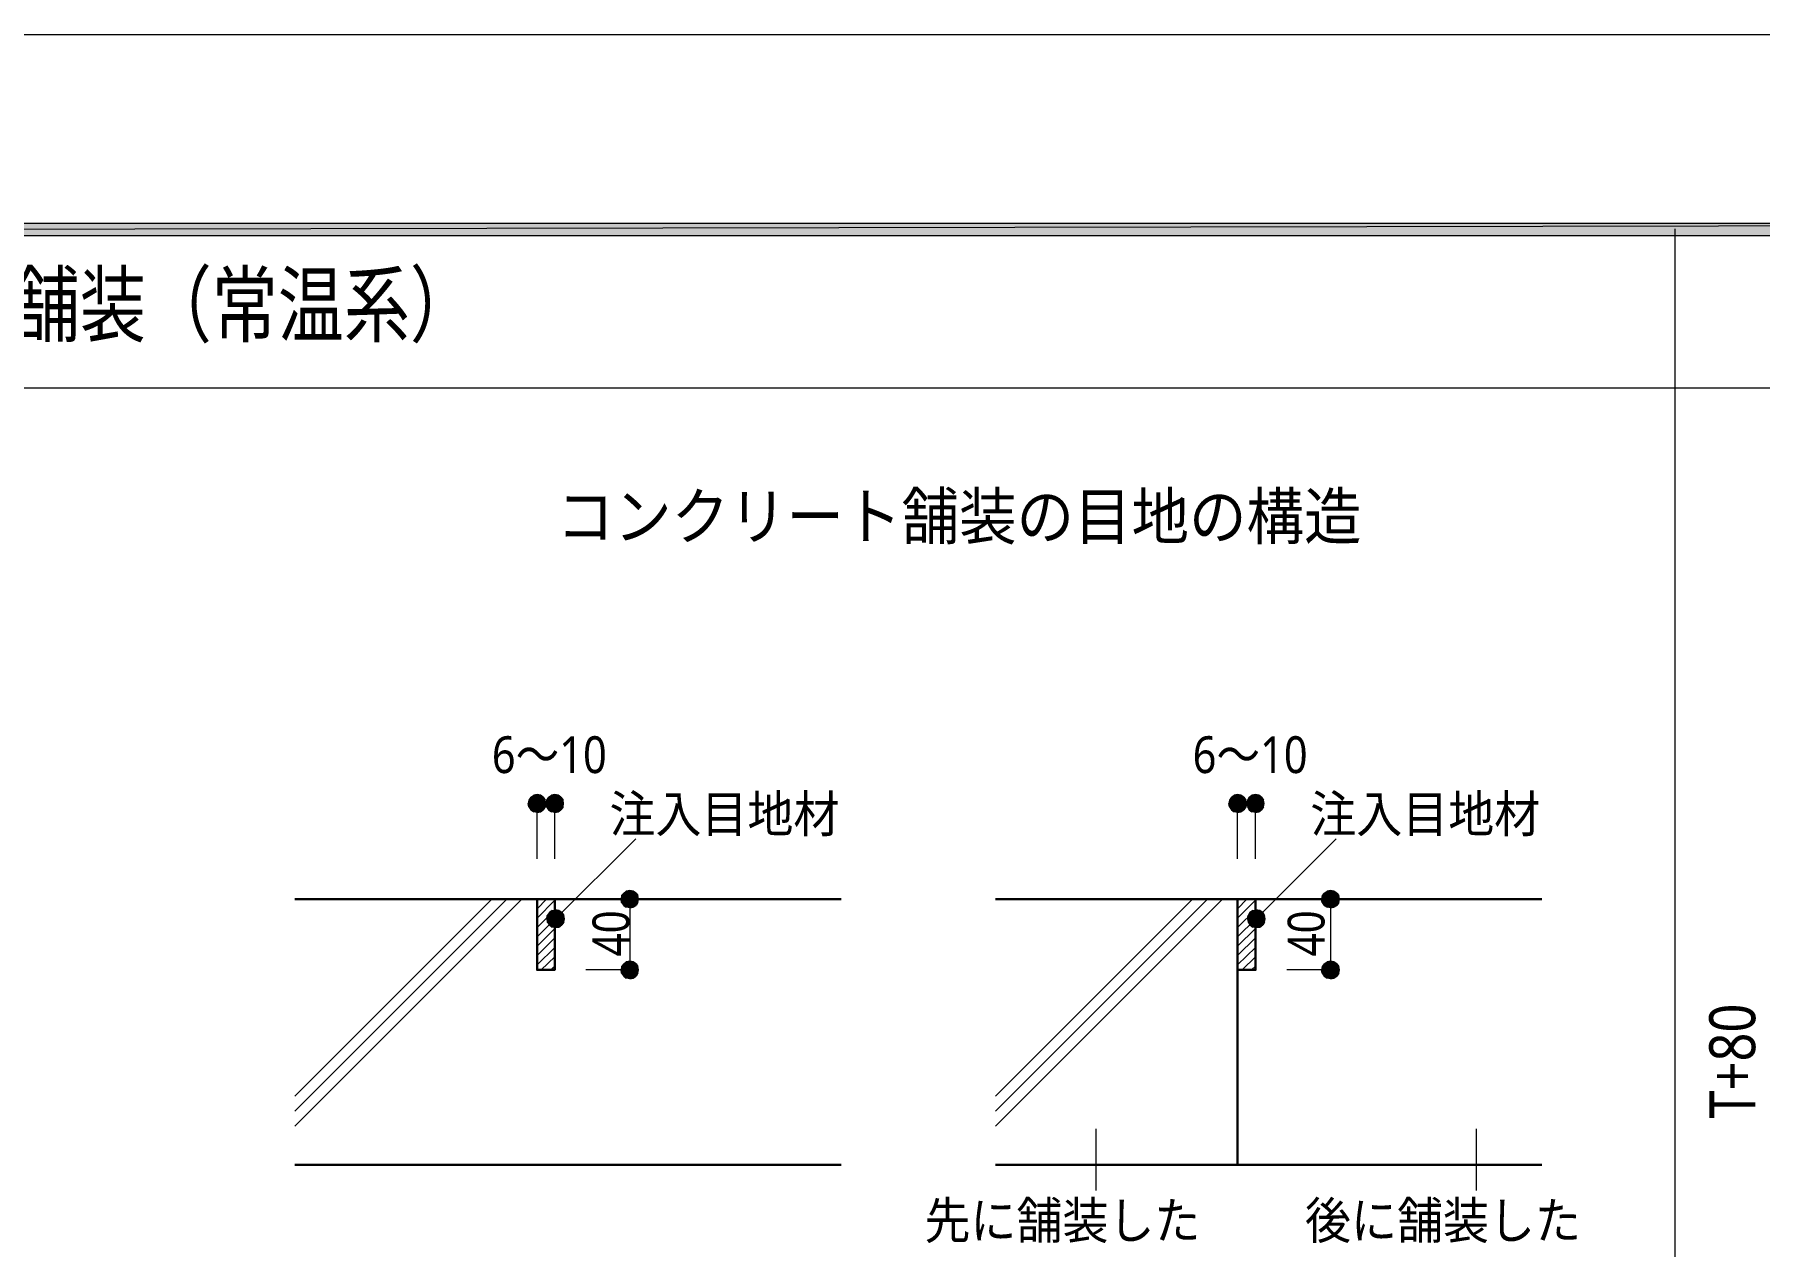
# Model space of a CAD drawing. Header units: millimetres. Extents: x 0 to 420, y 0 to 297.
# Drawn here: x 209.5 to 307, y 228.5 to 297 of the extents above; entities that cross this region are included whole.
import ezdxf
from ezdxf.enums import TextEntityAlignment as Align

# ---------------------------------------------------------------- set-up
doc = ezdxf.new("R2010")
doc.units = ezdxf.units.MM
doc.styles.add('kst32b', font='NotoSansJP-Variable.ttf')

msp = doc.modelspace()

# ---------------------------------------------------------------- hatches: boundary and pattern name
h = msp.add_hatch(color=7)
h.paths.add_polyline_path([(394.166, 285.623), (394.166, 286.321), (26.183, 285.623), (394.166, 285.623)])
h.paths.add_polyline_path([(394.166, 286.321), (26.183, 285.623), (26.183, 286.321), (394.166, 286.321)])
h = msp.add_hatch(color=7)
h.paths.add_polyline_path([(237.427, 253.725), (237.384, 253.534), (237.892, 253.534), (237.427, 253.725)])
h.paths.add_polyline_path([(237.384, 253.534), (237.892, 253.534), (237.427, 253.344), (237.384, 253.534)])
h.paths.add_polyline_path([(237.892, 253.534), (237.427, 253.344), (237.532, 253.174), (237.892, 253.534)])
h = msp.add_hatch(color=7)
h.paths.add_polyline_path([(237.892, 254.042), (237.702, 254), (237.892, 253.534), (237.892, 254.042)])
h.paths.add_polyline_path([(237.702, 254), (237.892, 253.534), (237.532, 253.894), (237.702, 254)])
h.paths.add_polyline_path([(237.892, 253.534), (237.532, 253.894), (237.427, 253.725), (237.892, 253.534)])
h = msp.add_hatch(color=7)
h.paths.add_polyline_path([(237.532, 253.174), (237.702, 253.069), (237.892, 253.534), (237.532, 253.174)])
h.paths.add_polyline_path([(237.702, 253.069), (237.892, 253.534), (237.892, 253.026), (237.702, 253.069)])
h.paths.add_polyline_path([(237.892, 253.534), (237.892, 253.026), (238.083, 253.069), (237.892, 253.534)])
for points in [[(238.083, 254), (237.892, 254.042), (237.892, 253.534), (238.083, 254)], [(239.078, 254), (238.887, 254.042), (238.887, 253.534), (239.078, 254)], [(277.664, 254), (277.474, 254.042), (277.474, 253.534), (277.664, 254)], [(278.68, 254), (278.49, 254.042), (278.49, 253.534), (278.68, 254)], [(243.311, 248.581), (243.12, 248.624), (243.12, 248.137), (243.311, 248.581)], [(282.914, 248.581), (282.723, 248.624), (282.723, 248.137), (282.914, 248.581)], [(238.464, 246.824), (238.591, 246.676), (238.929, 247.015), (238.464, 246.824)], [(278.066, 246.824), (278.172, 246.676), (278.532, 247.015), (278.066, 246.824)], [(243.311, 244.581), (243.12, 244.623), (243.12, 244.136), (243.311, 244.581)], [(282.914, 244.581), (282.723, 244.623), (282.723, 244.136), (282.914, 244.581)]]:
    msp.add_hatch(color=7).paths.add_polyline_path(points)
h = msp.add_hatch(color=7)
h.paths.add_polyline_path([(238.379, 253.534), (238.337, 253.725), (237.892, 253.534), (238.379, 253.534)])
h.paths.add_polyline_path([(238.337, 253.725), (237.892, 253.534), (238.231, 253.894), (238.337, 253.725)])
h.paths.add_polyline_path([(237.892, 253.534), (238.231, 253.894), (238.083, 254), (237.892, 253.534)])
h = msp.add_hatch(color=7)
h.paths.add_polyline_path([(238.083, 253.069), (238.231, 253.174), (237.892, 253.534), (238.083, 253.069)])
h.paths.add_polyline_path([(238.231, 253.174), (237.892, 253.534), (238.337, 253.344), (238.231, 253.174)])
h.paths.add_polyline_path([(237.892, 253.534), (238.337, 253.344), (238.379, 253.534), (237.892, 253.534)])
h = msp.add_hatch(color=7)
h.paths.add_polyline_path([(238.421, 253.725), (238.379, 253.534), (238.887, 253.534), (238.421, 253.725)])
h.paths.add_polyline_path([(238.379, 253.534), (238.887, 253.534), (238.421, 253.344), (238.379, 253.534)])
h.paths.add_polyline_path([(238.887, 253.534), (238.421, 253.344), (238.527, 253.174), (238.887, 253.534)])
h = msp.add_hatch(color=7)
h.paths.add_polyline_path([(238.887, 254.042), (238.696, 254), (238.887, 253.534), (238.887, 254.042)])
h.paths.add_polyline_path([(238.696, 254), (238.887, 253.534), (238.527, 253.894), (238.696, 254)])
h.paths.add_polyline_path([(238.887, 253.534), (238.527, 253.894), (238.421, 253.725), (238.887, 253.534)])
h = msp.add_hatch(color=7)
h.paths.add_polyline_path([(238.527, 253.174), (238.696, 253.069), (238.887, 253.534), (238.527, 253.174)])
h.paths.add_polyline_path([(238.696, 253.069), (238.887, 253.534), (238.887, 253.026), (238.696, 253.069)])
h.paths.add_polyline_path([(238.887, 253.534), (238.887, 253.026), (239.078, 253.069), (238.887, 253.534)])
h = msp.add_hatch(color=7)
h.paths.add_polyline_path([(239.374, 253.534), (239.353, 253.725), (238.887, 253.534), (239.374, 253.534)])
h.paths.add_polyline_path([(239.353, 253.725), (238.887, 253.534), (239.226, 253.894), (239.353, 253.725)])
h.paths.add_polyline_path([(238.887, 253.534), (239.226, 253.894), (239.078, 254), (238.887, 253.534)])
h = msp.add_hatch(color=7)
h.paths.add_polyline_path([(239.078, 253.069), (239.226, 253.174), (238.887, 253.534), (239.078, 253.069)])
h.paths.add_polyline_path([(239.226, 253.174), (238.887, 253.534), (239.353, 253.344), (239.226, 253.174)])
h.paths.add_polyline_path([(238.887, 253.534), (239.353, 253.344), (239.374, 253.534), (238.887, 253.534)])
h = msp.add_hatch(color=7)
h.paths.add_polyline_path([(277.008, 253.725), (276.987, 253.534), (277.474, 253.534), (277.008, 253.725)])
h.paths.add_polyline_path([(276.987, 253.534), (277.474, 253.534), (277.008, 253.344), (276.987, 253.534)])
h.paths.add_polyline_path([(277.474, 253.534), (277.008, 253.344), (277.135, 253.174), (277.474, 253.534)])
h = msp.add_hatch(color=7)
h.paths.add_polyline_path([(277.474, 254.042), (277.283, 254), (277.474, 253.534), (277.474, 254.042)])
h.paths.add_polyline_path([(277.283, 254), (277.474, 253.534), (277.135, 253.894), (277.283, 254)])
h.paths.add_polyline_path([(277.474, 253.534), (277.135, 253.894), (277.008, 253.725), (277.474, 253.534)])
h = msp.add_hatch(color=7)
h.paths.add_polyline_path([(277.135, 253.174), (277.283, 253.069), (277.474, 253.534), (277.135, 253.174)])
h.paths.add_polyline_path([(277.283, 253.069), (277.474, 253.534), (277.474, 253.026), (277.283, 253.069)])
h.paths.add_polyline_path([(277.474, 253.534), (277.474, 253.026), (277.664, 253.069), (277.474, 253.534)])
h = msp.add_hatch(color=7)
h.paths.add_polyline_path([(277.982, 253.534), (277.939, 253.725), (277.474, 253.534), (277.982, 253.534)])
h.paths.add_polyline_path([(277.939, 253.725), (277.474, 253.534), (277.834, 253.894), (277.939, 253.725)])
h.paths.add_polyline_path([(277.474, 253.534), (277.834, 253.894), (277.664, 254), (277.474, 253.534)])
h = msp.add_hatch(color=7)
h.paths.add_polyline_path([(277.664, 253.069), (277.834, 253.174), (277.474, 253.534), (277.664, 253.069)])
h.paths.add_polyline_path([(277.834, 253.174), (277.474, 253.534), (277.939, 253.344), (277.834, 253.174)])
h.paths.add_polyline_path([(277.474, 253.534), (277.939, 253.344), (277.982, 253.534), (277.474, 253.534)])
h = msp.add_hatch(color=7)
h.paths.add_polyline_path([(278.024, 253.725), (277.982, 253.534), (278.49, 253.534), (278.024, 253.725)])
h.paths.add_polyline_path([(277.982, 253.534), (278.49, 253.534), (278.024, 253.344), (277.982, 253.534)])
h.paths.add_polyline_path([(278.49, 253.534), (278.024, 253.344), (278.13, 253.174), (278.49, 253.534)])
h = msp.add_hatch(color=7)
h.paths.add_polyline_path([(278.49, 254.042), (278.278, 254), (278.49, 253.534), (278.49, 254.042)])
h.paths.add_polyline_path([(278.278, 254), (278.49, 253.534), (278.13, 253.894), (278.278, 254)])
h.paths.add_polyline_path([(278.49, 253.534), (278.13, 253.894), (278.024, 253.725), (278.49, 253.534)])
h = msp.add_hatch(color=7)
h.paths.add_polyline_path([(278.13, 253.174), (278.278, 253.069), (278.49, 253.534), (278.13, 253.174)])
h.paths.add_polyline_path([(278.278, 253.069), (278.49, 253.534), (278.49, 253.026), (278.278, 253.069)])
h.paths.add_polyline_path([(278.49, 253.534), (278.49, 253.026), (278.68, 253.069), (278.49, 253.534)])
h = msp.add_hatch(color=7)
h.paths.add_polyline_path([(278.977, 253.534), (278.934, 253.725), (278.49, 253.534), (278.977, 253.534)])
h.paths.add_polyline_path([(278.934, 253.725), (278.49, 253.534), (278.829, 253.894), (278.934, 253.725)])
h.paths.add_polyline_path([(278.49, 253.534), (278.829, 253.894), (278.68, 254), (278.49, 253.534)])
h = msp.add_hatch(color=7)
h.paths.add_polyline_path([(278.68, 253.069), (278.829, 253.174), (278.49, 253.534), (278.68, 253.069)])
h.paths.add_polyline_path([(278.829, 253.174), (278.49, 253.534), (278.934, 253.344), (278.829, 253.174)])
h.paths.add_polyline_path([(278.49, 253.534), (278.934, 253.344), (278.977, 253.534), (278.49, 253.534)])
h = msp.add_hatch(color=7)
h.paths.add_polyline_path([(243.12, 248.624), (242.93, 248.581), (243.12, 248.137), (243.12, 248.624)])
h.paths.add_polyline_path([(242.93, 248.581), (243.12, 248.137), (242.782, 248.475), (242.93, 248.581)])
h.paths.add_polyline_path([(243.12, 248.137), (242.782, 248.475), (242.655, 248.327), (243.12, 248.137)])
h = msp.add_hatch(color=7)
h.paths.add_polyline_path([(243.628, 248.137), (243.586, 248.327), (243.12, 248.137), (243.628, 248.137)])
h.paths.add_polyline_path([(243.586, 248.327), (243.12, 248.137), (243.48, 248.475), (243.586, 248.327)])
h.paths.add_polyline_path([(243.12, 248.137), (243.48, 248.475), (243.311, 248.581), (243.12, 248.137)])
h = msp.add_hatch(color=7)
h.paths.add_polyline_path([(282.723, 248.624), (282.533, 248.581), (282.723, 248.137), (282.723, 248.624)])
h.paths.add_polyline_path([(282.533, 248.581), (282.723, 248.137), (282.363, 248.475), (282.533, 248.581)])
h.paths.add_polyline_path([(282.723, 248.137), (282.363, 248.475), (282.257, 248.327), (282.723, 248.137)])
h = msp.add_hatch(color=7)
h.paths.add_polyline_path([(283.231, 248.137), (283.189, 248.327), (282.723, 248.137), (283.231, 248.137)])
h.paths.add_polyline_path([(283.189, 248.327), (282.723, 248.137), (283.083, 248.475), (283.189, 248.327)])
h.paths.add_polyline_path([(282.723, 248.137), (283.083, 248.475), (282.914, 248.581), (282.723, 248.137)])
h = msp.add_hatch(color=7)
h.paths.add_polyline_path([(242.655, 248.327), (242.634, 248.137), (243.12, 248.137), (242.655, 248.327)])
h.paths.add_polyline_path([(242.634, 248.137), (243.12, 248.137), (242.655, 247.946), (242.634, 248.137)])
h.paths.add_polyline_path([(243.12, 248.137), (242.655, 247.946), (242.782, 247.777), (243.12, 248.137)])
h = msp.add_hatch(color=7)
h.paths.add_polyline_path([(242.782, 247.777), (242.93, 247.671), (243.12, 248.137), (242.782, 247.777)])
h.paths.add_polyline_path([(242.93, 247.671), (243.12, 248.137), (243.12, 247.629), (242.93, 247.671)])
h.paths.add_polyline_path([(243.12, 248.137), (243.12, 247.629), (243.311, 247.671), (243.12, 248.137)])
h = msp.add_hatch(color=7)
h.paths.add_polyline_path([(243.311, 247.671), (243.48, 247.777), (243.12, 248.137), (243.311, 247.671)])
h.paths.add_polyline_path([(243.48, 247.777), (243.12, 248.137), (243.586, 247.946), (243.48, 247.777)])
h.paths.add_polyline_path([(243.12, 248.137), (243.586, 247.946), (243.628, 248.137), (243.12, 248.137)])
h = msp.add_hatch(color=7)
h.paths.add_polyline_path([(282.257, 248.327), (282.215, 248.137), (282.723, 248.137), (282.257, 248.327)])
h.paths.add_polyline_path([(282.215, 248.137), (282.723, 248.137), (282.257, 247.946), (282.215, 248.137)])
h.paths.add_polyline_path([(282.723, 248.137), (282.257, 247.946), (282.363, 247.777), (282.723, 248.137)])
h = msp.add_hatch(color=7)
h.paths.add_polyline_path([(282.363, 247.777), (282.533, 247.671), (282.723, 248.137), (282.363, 247.777)])
h.paths.add_polyline_path([(282.533, 247.671), (282.723, 248.137), (282.723, 247.629), (282.533, 247.671)])
h.paths.add_polyline_path([(282.723, 248.137), (282.723, 247.629), (282.914, 247.671), (282.723, 248.137)])
h = msp.add_hatch(color=7)
h.paths.add_polyline_path([(282.914, 247.671), (283.083, 247.777), (282.723, 248.137), (282.914, 247.671)])
h.paths.add_polyline_path([(283.083, 247.777), (282.723, 248.137), (283.189, 247.946), (283.083, 247.777)])
h.paths.add_polyline_path([(282.723, 248.137), (283.189, 247.946), (283.231, 248.137), (282.723, 248.137)])
h = msp.add_hatch(color=7)
h.paths.add_polyline_path([(238.591, 247.375), (238.464, 247.205), (238.929, 247.015), (238.591, 247.375)])
h.paths.add_polyline_path([(238.464, 247.205), (238.929, 247.015), (238.443, 247.015), (238.464, 247.205)])
h.paths.add_polyline_path([(238.929, 247.015), (238.443, 247.015), (238.464, 246.824), (238.929, 247.015)])
h = msp.add_hatch(color=7)
h.paths.add_polyline_path([(239.12, 247.481), (238.929, 247.523), (238.929, 247.015), (239.12, 247.481)])
h.paths.add_polyline_path([(238.929, 247.523), (238.929, 247.015), (238.739, 247.481), (238.929, 247.523)])
h.paths.add_polyline_path([(238.929, 247.015), (238.739, 247.481), (238.591, 247.375), (238.929, 247.015)])
h = msp.add_hatch(color=7)
h.paths.add_polyline_path([(238.591, 246.676), (238.739, 246.549), (238.929, 247.015), (238.591, 246.676)])
h.paths.add_polyline_path([(238.739, 246.549), (238.929, 247.015), (238.929, 246.528), (238.739, 246.549)])
h.paths.add_polyline_path([(238.929, 247.015), (238.929, 246.528), (239.12, 246.549), (238.929, 247.015)])
h = msp.add_hatch(color=7)
h.paths.add_polyline_path([(239.437, 247.015), (239.395, 247.205), (238.929, 247.015), (239.437, 247.015)])
h.paths.add_polyline_path([(239.395, 247.205), (238.929, 247.015), (239.289, 247.375), (239.395, 247.205)])
h.paths.add_polyline_path([(238.929, 247.015), (239.289, 247.375), (239.12, 247.481), (238.929, 247.015)])
h = msp.add_hatch(color=7)
h.paths.add_polyline_path([(239.12, 246.549), (239.289, 246.676), (238.929, 247.015), (239.12, 246.549)])
h.paths.add_polyline_path([(239.289, 246.676), (238.929, 247.015), (239.395, 246.824), (239.289, 246.676)])
h.paths.add_polyline_path([(238.929, 247.015), (239.395, 246.824), (239.437, 247.015), (238.929, 247.015)])
h = msp.add_hatch(color=7)
h.paths.add_polyline_path([(278.172, 247.375), (278.066, 247.205), (278.532, 247.015), (278.172, 247.375)])
h.paths.add_polyline_path([(278.066, 247.205), (278.532, 247.015), (278.024, 247.015), (278.066, 247.205)])
h.paths.add_polyline_path([(278.532, 247.015), (278.024, 247.015), (278.066, 246.824), (278.532, 247.015)])
h = msp.add_hatch(color=7)
h.paths.add_polyline_path([(278.723, 247.481), (278.532, 247.523), (278.532, 247.015), (278.723, 247.481)])
h.paths.add_polyline_path([(278.532, 247.523), (278.532, 247.015), (278.342, 247.481), (278.532, 247.523)])
h.paths.add_polyline_path([(278.532, 247.015), (278.342, 247.481), (278.172, 247.375), (278.532, 247.015)])
h = msp.add_hatch(color=7)
h.paths.add_polyline_path([(278.172, 246.676), (278.342, 246.549), (278.532, 247.015), (278.172, 246.676)])
h.paths.add_polyline_path([(278.342, 246.549), (278.532, 247.015), (278.532, 246.528), (278.342, 246.549)])
h.paths.add_polyline_path([(278.532, 247.015), (278.532, 246.528), (278.723, 246.549), (278.532, 247.015)])
h = msp.add_hatch(color=7)
h.paths.add_polyline_path([(279.04, 247.015), (278.998, 247.205), (278.532, 247.015), (279.04, 247.015)])
h.paths.add_polyline_path([(278.998, 247.205), (278.532, 247.015), (278.892, 247.375), (278.998, 247.205)])
h.paths.add_polyline_path([(278.532, 247.015), (278.892, 247.375), (278.723, 247.481), (278.532, 247.015)])
h = msp.add_hatch(color=7)
h.paths.add_polyline_path([(278.723, 246.549), (278.892, 246.676), (278.532, 247.015), (278.723, 246.549)])
h.paths.add_polyline_path([(278.892, 246.676), (278.532, 247.015), (278.998, 246.824), (278.892, 246.676)])
h.paths.add_polyline_path([(278.532, 247.015), (278.998, 246.824), (279.04, 247.015), (278.532, 247.015)])
h = msp.add_hatch(color=7)
h.paths.add_polyline_path([(242.655, 244.327), (242.634, 244.136), (243.12, 244.136), (242.655, 244.327)])
h.paths.add_polyline_path([(242.634, 244.136), (243.12, 244.136), (242.655, 243.946), (242.634, 244.136)])
h.paths.add_polyline_path([(243.12, 244.136), (242.655, 243.946), (242.782, 243.776), (243.12, 244.136)])
h = msp.add_hatch(color=7)
h.paths.add_polyline_path([(243.12, 244.623), (242.93, 244.581), (243.12, 244.136), (243.12, 244.623)])
h.paths.add_polyline_path([(242.93, 244.581), (243.12, 244.136), (242.782, 244.475), (242.93, 244.581)])
h.paths.add_polyline_path([(243.12, 244.136), (242.782, 244.475), (242.655, 244.327), (243.12, 244.136)])
h = msp.add_hatch(color=7)
h.paths.add_polyline_path([(242.782, 243.776), (242.93, 243.671), (243.12, 244.136), (242.782, 243.776)])
h.paths.add_polyline_path([(242.93, 243.671), (243.12, 244.136), (243.12, 243.628), (242.93, 243.671)])
h.paths.add_polyline_path([(243.12, 244.136), (243.12, 243.628), (243.311, 243.671), (243.12, 244.136)])
h = msp.add_hatch(color=7)
h.paths.add_polyline_path([(243.628, 244.136), (243.586, 244.327), (243.12, 244.136), (243.628, 244.136)])
h.paths.add_polyline_path([(243.586, 244.327), (243.12, 244.136), (243.48, 244.475), (243.586, 244.327)])
h.paths.add_polyline_path([(243.12, 244.136), (243.48, 244.475), (243.311, 244.581), (243.12, 244.136)])
h = msp.add_hatch(color=7)
h.paths.add_polyline_path([(243.311, 243.671), (243.48, 243.776), (243.12, 244.136), (243.311, 243.671)])
h.paths.add_polyline_path([(243.48, 243.776), (243.12, 244.136), (243.586, 243.946), (243.48, 243.776)])
h.paths.add_polyline_path([(243.12, 244.136), (243.586, 243.946), (243.628, 244.136), (243.12, 244.136)])
h = msp.add_hatch(color=7)
h.paths.add_polyline_path([(282.257, 244.327), (282.215, 244.136), (282.723, 244.136), (282.257, 244.327)])
h.paths.add_polyline_path([(282.215, 244.136), (282.723, 244.136), (282.257, 243.946), (282.215, 244.136)])
h.paths.add_polyline_path([(282.723, 244.136), (282.257, 243.946), (282.363, 243.776), (282.723, 244.136)])
h = msp.add_hatch(color=7)
h.paths.add_polyline_path([(282.723, 244.623), (282.533, 244.581), (282.723, 244.136), (282.723, 244.623)])
h.paths.add_polyline_path([(282.533, 244.581), (282.723, 244.136), (282.363, 244.475), (282.533, 244.581)])
h.paths.add_polyline_path([(282.723, 244.136), (282.363, 244.475), (282.257, 244.327), (282.723, 244.136)])
h = msp.add_hatch(color=7)
h.paths.add_polyline_path([(282.363, 243.776), (282.533, 243.671), (282.723, 244.136), (282.363, 243.776)])
h.paths.add_polyline_path([(282.533, 243.671), (282.723, 244.136), (282.723, 243.628), (282.533, 243.671)])
h.paths.add_polyline_path([(282.723, 244.136), (282.723, 243.628), (282.914, 243.671), (282.723, 244.136)])
h = msp.add_hatch(color=7)
h.paths.add_polyline_path([(283.231, 244.136), (283.189, 244.327), (282.723, 244.136), (283.231, 244.136)])
h.paths.add_polyline_path([(283.189, 244.327), (282.723, 244.136), (283.083, 244.475), (283.189, 244.327)])
h.paths.add_polyline_path([(282.723, 244.136), (283.083, 244.475), (282.914, 244.581), (282.723, 244.136)])
h = msp.add_hatch(color=7)
h.paths.add_polyline_path([(282.914, 243.671), (283.083, 243.776), (282.723, 244.136), (282.914, 243.671)])
h.paths.add_polyline_path([(283.083, 243.776), (282.723, 244.136), (283.189, 243.946), (283.083, 243.776)])
h.paths.add_polyline_path([(282.723, 244.136), (283.189, 243.946), (283.231, 244.136), (282.723, 244.136)])

# ---------------------------------------------------------------- linework, layer by layer
at = {"lineweight": 13}
msp.add_lwpolyline([(0.191, 0), (0.191, 296.968), (420.158, 296.968), (420.158, 0)], close=True, dxfattribs=at)
at = {"lineweight": 0}
for points in [[(394.166, 285.623), (394.166, 286.321), (26.183, 285.623)], [(394.166, 286.321), (26.183, 285.623), (26.183, 286.321)], [(237.427, 253.725), (237.384, 253.534), (237.892, 253.534)], [(237.384, 253.534), (237.892, 253.534), (237.427, 253.344)], [(237.892, 253.534), (237.532, 253.894), (237.427, 253.725)], [(237.892, 253.534), (237.427, 253.344), (237.532, 253.174)], [(237.702, 254), (237.892, 253.534), (237.532, 253.894)], [(237.532, 253.174), (237.702, 253.069), (237.892, 253.534)], [(237.892, 254.042), (237.702, 254), (237.892, 253.534)], [(237.702, 253.069), (237.892, 253.534), (237.892, 253.026)], [(238.083, 254), (237.892, 254.042), (237.892, 253.534)], [(237.892, 253.534), (238.231, 253.894), (238.083, 254)], [(238.337, 253.725), (237.892, 253.534), (238.231, 253.894)], [(238.379, 253.534), (238.337, 253.725), (237.892, 253.534)], [(237.892, 253.534), (237.892, 253.026), (238.083, 253.069)], [(238.083, 253.069), (238.231, 253.174), (237.892, 253.534)], [(238.231, 253.174), (237.892, 253.534), (238.337, 253.344)], [(237.892, 253.534), (238.337, 253.344), (238.379, 253.534)], [(238.421, 253.725), (238.379, 253.534), (238.887, 253.534)], [(238.379, 253.534), (238.887, 253.534), (238.421, 253.344)], [(238.887, 253.534), (238.527, 253.894), (238.421, 253.725)], [(238.887, 253.534), (238.421, 253.344), (238.527, 253.174)], [(238.696, 254), (238.887, 253.534), (238.527, 253.894)], [(238.527, 253.174), (238.696, 253.069), (238.887, 253.534)], [(238.887, 254.042), (238.696, 254), (238.887, 253.534)], [(238.696, 253.069), (238.887, 253.534), (238.887, 253.026)], [(239.078, 254), (238.887, 254.042), (238.887, 253.534)], [(238.887, 253.534), (239.226, 253.894), (239.078, 254)], [(239.353, 253.725), (238.887, 253.534), (239.226, 253.894)], [(239.374, 253.534), (239.353, 253.725), (238.887, 253.534)], [(238.887, 253.534), (238.887, 253.026), (239.078, 253.069)], [(239.078, 253.069), (239.226, 253.174), (238.887, 253.534)], [(239.226, 253.174), (238.887, 253.534), (239.353, 253.344)], [(238.887, 253.534), (239.353, 253.344), (239.374, 253.534)], [(277.008, 253.725), (276.987, 253.534), (277.474, 253.534)], [(276.987, 253.534), (277.474, 253.534), (277.008, 253.344)], [(277.474, 253.534), (277.135, 253.894), (277.008, 253.725)], [(277.474, 253.534), (277.008, 253.344), (277.135, 253.174)], [(277.283, 254), (277.474, 253.534), (277.135, 253.894)], [(277.135, 253.174), (277.283, 253.069), (277.474, 253.534)], [(277.474, 254.042), (277.283, 254), (277.474, 253.534)], [(277.283, 253.069), (277.474, 253.534), (277.474, 253.026)], [(277.664, 254), (277.474, 254.042), (277.474, 253.534)], [(277.474, 253.534), (277.834, 253.894), (277.664, 254)], [(277.939, 253.725), (277.474, 253.534), (277.834, 253.894)], [(277.982, 253.534), (277.939, 253.725), (277.474, 253.534)], [(277.474, 253.534), (277.474, 253.026), (277.664, 253.069)], [(277.664, 253.069), (277.834, 253.174), (277.474, 253.534)], [(277.834, 253.174), (277.474, 253.534), (277.939, 253.344)], [(277.474, 253.534), (277.939, 253.344), (277.982, 253.534)], [(278.024, 253.725), (277.982, 253.534), (278.49, 253.534)], [(277.982, 253.534), (278.49, 253.534), (278.024, 253.344)], [(278.49, 253.534), (278.13, 253.894), (278.024, 253.725)], [(278.49, 253.534), (278.024, 253.344), (278.13, 253.174)], [(278.278, 254), (278.49, 253.534), (278.13, 253.894)], [(278.13, 253.174), (278.278, 253.069), (278.49, 253.534)], [(278.49, 254.042), (278.278, 254), (278.49, 253.534)], [(278.278, 253.069), (278.49, 253.534), (278.49, 253.026)], [(278.68, 254), (278.49, 254.042), (278.49, 253.534)], [(278.49, 253.534), (278.829, 253.894), (278.68, 254)], [(278.934, 253.725), (278.49, 253.534), (278.829, 253.894)], [(278.977, 253.534), (278.934, 253.725), (278.49, 253.534)], [(278.49, 253.534), (278.49, 253.026), (278.68, 253.069)], [(278.68, 253.069), (278.829, 253.174), (278.49, 253.534)], [(278.829, 253.174), (278.49, 253.534), (278.934, 253.344)], [(278.49, 253.534), (278.934, 253.344), (278.977, 253.534)], [(242.93, 248.581), (243.12, 248.137), (242.782, 248.475)], [(243.12, 248.624), (242.93, 248.581), (243.12, 248.137)], [(243.311, 248.581), (243.12, 248.624), (243.12, 248.137)], [(243.12, 248.137), (243.48, 248.475), (243.311, 248.581)], [(282.533, 248.581), (282.723, 248.137), (282.363, 248.475)], [(282.723, 248.624), (282.533, 248.581), (282.723, 248.137)], [(282.914, 248.581), (282.723, 248.624), (282.723, 248.137)], [(282.723, 248.137), (283.083, 248.475), (282.914, 248.581)], [(242.655, 248.327), (242.634, 248.137), (243.12, 248.137)], [(242.634, 248.137), (243.12, 248.137), (242.655, 247.946)], [(243.12, 248.137), (242.782, 248.475), (242.655, 248.327)], [(243.12, 248.137), (242.655, 247.946), (242.782, 247.777)], [(242.782, 247.777), (242.93, 247.671), (243.12, 248.137)], [(242.93, 247.671), (243.12, 248.137), (243.12, 247.629)], [(243.586, 248.327), (243.12, 248.137), (243.48, 248.475)], [(243.628, 248.137), (243.586, 248.327), (243.12, 248.137)], [(243.12, 248.137), (243.12, 247.629), (243.311, 247.671)], [(243.311, 247.671), (243.48, 247.777), (243.12, 248.137)], [(243.48, 247.777), (243.12, 248.137), (243.586, 247.946)], [(243.12, 248.137), (243.586, 247.946), (243.628, 248.137)], [(282.257, 248.327), (282.215, 248.137), (282.723, 248.137)], [(282.215, 248.137), (282.723, 248.137), (282.257, 247.946)], [(282.723, 248.137), (282.363, 248.475), (282.257, 248.327)], [(282.723, 248.137), (282.257, 247.946), (282.363, 247.777)], [(282.363, 247.777), (282.533, 247.671), (282.723, 248.137)], [(282.533, 247.671), (282.723, 248.137), (282.723, 247.629)], [(283.189, 248.327), (282.723, 248.137), (283.083, 248.475)], [(283.231, 248.137), (283.189, 248.327), (282.723, 248.137)], [(282.723, 248.137), (282.723, 247.629), (282.914, 247.671)], [(282.914, 247.671), (283.083, 247.777), (282.723, 248.137)], [(283.083, 247.777), (282.723, 248.137), (283.189, 247.946)], [(282.723, 248.137), (283.189, 247.946), (283.231, 248.137)], [(238.464, 247.205), (238.929, 247.015), (238.443, 247.015)], [(238.929, 247.015), (238.443, 247.015), (238.464, 246.824)], [(238.591, 247.375), (238.464, 247.205), (238.929, 247.015)], [(238.464, 246.824), (238.591, 246.676), (238.929, 247.015)], [(238.929, 247.015), (238.739, 247.481), (238.591, 247.375)], [(238.591, 246.676), (238.739, 246.549), (238.929, 247.015)], [(238.929, 247.523), (238.929, 247.015), (238.739, 247.481)], [(238.739, 246.549), (238.929, 247.015), (238.929, 246.528)], [(239.12, 247.481), (238.929, 247.523), (238.929, 247.015)], [(238.929, 247.015), (239.289, 247.375), (239.12, 247.481)], [(239.395, 247.205), (238.929, 247.015), (239.289, 247.375)], [(239.437, 247.015), (239.395, 247.205), (238.929, 247.015)], [(238.929, 247.015), (238.929, 246.528), (239.12, 246.549)], [(239.12, 246.549), (239.289, 246.676), (238.929, 247.015)], [(239.289, 246.676), (238.929, 247.015), (239.395, 246.824)], [(238.929, 247.015), (239.395, 246.824), (239.437, 247.015)], [(278.066, 247.205), (278.532, 247.015), (278.024, 247.015)], [(278.532, 247.015), (278.024, 247.015), (278.066, 246.824)], [(278.172, 247.375), (278.066, 247.205), (278.532, 247.015)], [(278.066, 246.824), (278.172, 246.676), (278.532, 247.015)], [(278.532, 247.015), (278.342, 247.481), (278.172, 247.375)], [(278.172, 246.676), (278.342, 246.549), (278.532, 247.015)], [(278.532, 247.523), (278.532, 247.015), (278.342, 247.481)], [(278.342, 246.549), (278.532, 247.015), (278.532, 246.528)], [(278.723, 247.481), (278.532, 247.523), (278.532, 247.015)], [(278.532, 247.015), (278.892, 247.375), (278.723, 247.481)], [(278.998, 247.205), (278.532, 247.015), (278.892, 247.375)], [(279.04, 247.015), (278.998, 247.205), (278.532, 247.015)], [(278.532, 247.015), (278.532, 246.528), (278.723, 246.549)], [(278.723, 246.549), (278.892, 246.676), (278.532, 247.015)], [(278.892, 246.676), (278.532, 247.015), (278.998, 246.824)], [(278.532, 247.015), (278.998, 246.824), (279.04, 247.015)], [(242.655, 244.327), (242.634, 244.136), (243.12, 244.136)], [(242.634, 244.136), (243.12, 244.136), (242.655, 243.946)], [(243.12, 244.136), (242.782, 244.475), (242.655, 244.327)], [(243.12, 244.136), (242.655, 243.946), (242.782, 243.776)], [(242.93, 244.581), (243.12, 244.136), (242.782, 244.475)], [(242.782, 243.776), (242.93, 243.671), (243.12, 244.136)], [(243.12, 244.623), (242.93, 244.581), (243.12, 244.136)], [(242.93, 243.671), (243.12, 244.136), (243.12, 243.628)], [(243.311, 244.581), (243.12, 244.623), (243.12, 244.136)], [(243.12, 244.136), (243.48, 244.475), (243.311, 244.581)], [(243.586, 244.327), (243.12, 244.136), (243.48, 244.475)], [(243.628, 244.136), (243.586, 244.327), (243.12, 244.136)], [(243.12, 244.136), (243.12, 243.628), (243.311, 243.671)], [(243.311, 243.671), (243.48, 243.776), (243.12, 244.136)], [(243.48, 243.776), (243.12, 244.136), (243.586, 243.946)], [(243.12, 244.136), (243.586, 243.946), (243.628, 244.136)], [(282.257, 244.327), (282.215, 244.136), (282.723, 244.136)], [(282.215, 244.136), (282.723, 244.136), (282.257, 243.946)], [(282.723, 244.136), (282.363, 244.475), (282.257, 244.327)], [(282.723, 244.136), (282.257, 243.946), (282.363, 243.776)], [(282.533, 244.581), (282.723, 244.136), (282.363, 244.475)], [(282.363, 243.776), (282.533, 243.671), (282.723, 244.136)], [(282.723, 244.623), (282.533, 244.581), (282.723, 244.136)], [(282.533, 243.671), (282.723, 244.136), (282.723, 243.628)], [(282.914, 244.581), (282.723, 244.623), (282.723, 244.136)], [(282.723, 244.136), (283.083, 244.475), (282.914, 244.581)], [(283.189, 244.327), (282.723, 244.136), (283.083, 244.475)], [(283.231, 244.136), (283.189, 244.327), (282.723, 244.136)], [(282.723, 244.136), (282.723, 243.628), (282.914, 243.671)], [(282.914, 243.671), (283.083, 243.776), (282.723, 244.136)], [(283.083, 243.776), (282.723, 244.136), (283.189, 243.946)], [(282.723, 244.136), (283.189, 243.946), (283.231, 244.136)]]:
    msp.add_lwpolyline(points, close=True, dxfattribs=at)
at = {"lineweight": 13}
for points in [[(302.175, 285.983), (302.175, 45.995)], [(394.166, 276.987), (26.183, 276.987)], [(237.892, 250.402), (237.892, 253.534)], [(238.887, 250.402), (238.887, 253.534), (237.892, 253.534)], [(277.474, 250.402), (277.474, 253.534)], [(278.49, 250.402), (278.49, 253.534), (277.474, 253.534)], [(238.929, 247.015), (243.459, 251.545)], [(278.532, 247.015), (283.041, 251.545)], [(224.197, 235.31), (237.024, 248.137)], [(224.197, 236.156), (236.178, 248.137)], [(224.197, 237.003), (235.331, 248.137)], [(237.892, 248.116), (237.892, 248.137)], [(237.892, 247.587), (238.421, 248.137)], [(237.892, 247.057), (238.887, 248.073)], [(243.12, 248.137), (243.12, 244.136), (240.644, 244.136)], [(263.8, 235.31), (276.627, 248.137)], [(263.8, 236.156), (275.78, 248.137)], [(263.8, 237.003), (274.934, 248.137)], [(277.474, 248.116), (277.474, 248.137)], [(277.474, 247.587), (278.003, 248.137)], [(277.474, 247.057), (278.49, 248.073)], [(282.723, 248.137), (282.723, 244.136), (280.247, 244.136)], [(237.892, 246.528), (238.887, 247.523)], [(237.892, 245.999), (238.887, 246.994)], [(277.474, 246.528), (278.49, 247.523)], [(277.474, 245.999), (278.49, 246.994)], [(237.892, 245.47), (238.887, 246.465)], [(237.892, 244.941), (238.887, 245.936)], [(277.474, 245.47), (278.49, 246.465)], [(277.474, 244.941), (278.49, 245.936)], [(237.892, 244.412), (238.887, 245.406)], [(238.125, 244.136), (238.887, 244.877)], [(277.474, 244.412), (278.49, 245.406)], [(277.728, 244.136), (278.49, 244.877)], [(238.654, 244.136), (238.887, 244.348)], [(278.257, 244.136), (278.49, 244.348)], [(269.473, 231.669), (269.473, 235.162)], [(290.978, 231.669), (290.978, 235.162)]]:
    msp.add_lwpolyline(points, dxfattribs=at)
at = {"lineweight": 30}
for points in [[(224.197, 248.137), (255.079, 248.137)], [(263.8, 248.137), (294.661, 248.137)], [(277.474, 244.136), (277.474, 233.13)], [(224.197, 233.13), (255.079, 233.13)], [(263.8, 233.13), (294.661, 233.13)]]:
    msp.add_lwpolyline(points, dxfattribs=at)
for points in [[(237.892, 248.137), (237.892, 244.136), (238.887, 244.136), (238.887, 248.137)], [(277.474, 248.137), (277.474, 244.136), (278.49, 244.136), (278.49, 248.137)]]:
    msp.add_lwpolyline(points, close=True, dxfattribs=at)

# ---------------------------------------------------------------- texts
at = {"style": 'kst32b'}
for s, height, p, p2 in [('コンクリート舗装又はカラーコンクリート舗装（常温系）', 3.49081, (137.414, 279.971), (234.432, 279.971)), ('コンクリート舗装の目地の構造', 2.59891, (238.993, 268.457), (284.474, 268.457)), ('6～10', 2.0791, (235.331, 255.249), (241.828, 255.249)), ('6～10', 2.0791, (274.934, 255.249), (281.431, 255.249)), ('注入目地材', 2.0791, (241.977, 251.904), (254.972, 251.904)), ('注入目地材', 2.0791, (281.58, 251.904), (294.575, 251.904)), ('40', 2.0791, (243.099, 244.898), (243.099, 247.497)), ('40', 2.0791, (282.385, 244.898), (282.385, 247.497)), ('T+80', 2.5989, (306.726, 235.733), (306.726, 242.23)), ('先に舗装した', 2.0791, (259.779, 228.939), (275.372, 228.939)), ('後に舗装した', 2.0791, (281.284, 228.939), (296.877, 228.939))]:
    msp.add_text(s, height=height, dxfattribs=at).set_placement(p, p2, align=Align.FIT)

doc.saveas('drawing.dxf')
